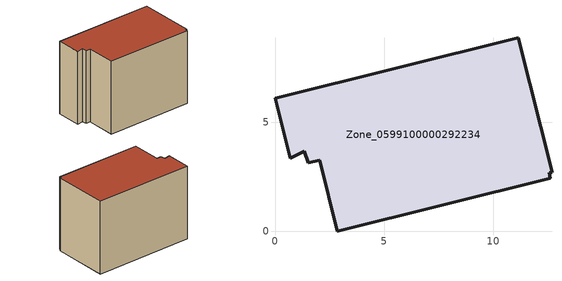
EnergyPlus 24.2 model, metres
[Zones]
Zone_0599100000292234
 floor ground (C_G): 0.69,3.33 0,6.08 11.16,8.86 12.7,2.7 12.56,2.67 12.62,2.42 2.86,0 2.05,3.26 1.53,3.13 1.34,3.65 z0
 wall outside (C_F): 2.05,3.26 2.86,0 12.62,2.42 12.56,2.67 12.7,2.7 11.16,8.86 0,6.08 0.69,3.33 1.34,3.65 1.53,3.13 2.05,3.26 z0:8.41
 roof outside (C_R): 12.7,2.7 11.16,8.86 0,6.08 0.69,3.33 1.34,3.65 1.53,3.13 2.05,3.26 2.86,0 12.62,2.42 12.56,2.67 z8.41
[BUILDING]
Pand.0599100000292234: North Axis=0; Terrain=City; Loads Convergence Tolerance Value=0.04; Temperature Convergence Tolerance Value=0.4; Solar Distribution=FullExterior; Maximum Number of Warmup Days=25; Minimum Number of Warmup Days=1
[Site:Location]
Rotterdam.The.Hague.AP_ZH_NLD Design_Conditions: Latitude=51.96; Longitude=4.45; Time Zone=1; Elevation=-4.5
[SITE:GROUNDTEMPERATURE:BUILDINGSURFACE]
18, 18, 18, 18, 18, 18, 18, 18, 18, 18, 18, 18
[MATERIAL] Thermal Absorptance=0.9; Solar Absorptance=0.7; Visible Absorptance=0.7
Name | Roughness | Thickness | Conductivity | Density | Specific Heat
G.TI.1975-1991 | MediumSmooth | 0.15 | 0.288461 | 540 | 1210
F.TI.1975-1991 | Rough | 0.3 | 0.230769 | 1920 | 840
R.TI.1975-1991 | MediumRough | 0.2 | 0.153846 | 1500 | 1000
[CONSTRUCTION]
C_G: G.TI.1975-1991
C_F: F.TI.1975-1991
C_R: R.TI.1975-1991
[ZONE]
Zone_0599100000292234: Type=1; Multiplier=1; Ceiling Height=Autocalculate; Volume=Autocalculate; Floor Area=autocalculate; Part of Total Floor Area=Yes
[ZONEINFILTRATION:DESIGNFLOWRATE]
Infil_Zone_0599100000292234: Zone or ZoneList or Space or SpaceList=Zone_0599100000292234; Schedule=AlwaysOn; Design Flow Rate Calculation Method=Flow/Area; Flow Rate per Floor Area=0.003; Constant Term Coefficient=1; Temperature Term Coefficient=0; Velocity Term Coefficient=0; Velocity Squared Term Coefficient=0
[HVACTEMPLATE:ZONE:IDEALLOADSAIRSYSTEM]
Zone_0599100000292234: Maximum Heating Supply Air Temperature=50; Minimum Cooling Supply Air Temperature=13; Maximum Heating Supply Air Humidity Ratio=0.0156; Minimum Cooling Supply Air Humidity Ratio=0.0077; Heating Limit=NoLimit; Cooling Limit=NoLimit; Dehumidification Control Type=ConstantSensibleHeatRatio; Cooling Sensible Heat Ratio=0.7; Dehumidification Setpoint=60; Humidification Control Type=None; Humidification Setpoint=30; Outdoor Air Method=None; Outdoor Air Flow Rate per Person=0.00944; Outdoor Air Flow Rate per Zone Floor Area=0; Outdoor Air Flow Rate per Zone=0; Demand Controlled Ventilation Type=None; Outdoor Air Economizer Type=NoEconomizer; Heat Recovery Type=None; Sensible Heat Recovery Effectiveness=0.7; Latent Heat Recovery Effectiveness=0.65
[ZONECONTROL:THERMOSTAT]
ThermostatControl_Zone_0599100000292234: Zone or ZoneList=Zone_0599100000292234; Control Type Schedule=DualSetpointControlType; Control 1=Thermostat_Zone_0599100000292234; Temperature Difference Between Cutout And Setpoint=0
[THERMOSTATSETPOINT:DUALSETPOINT]
Thermostat_Zone_0599100000292234: Heating Setpoint Temperature Schedule=HeatingSetpoint_Zone_0599100000292234; Cooling Setpoint Temperature Schedule=CoolingSetpoint_Zone_0599100000292234
[SCHEDULE:COMPACT]
HeatingSetpoint_Zone_0599100000292234: Through: 12/31, For: AllDays, Until: 24:00, 21
CoolingSetpoint_Zone_0599100000292234: Through: 12/31, For: AllDays, Until: 24:00, 24
DualSetpointControlType: Through: 12/31, For: AllDays, Until: 24:00, 4
AlwaysOn: Through: 12/31, For: AllDays, Until: 24:00, 1
